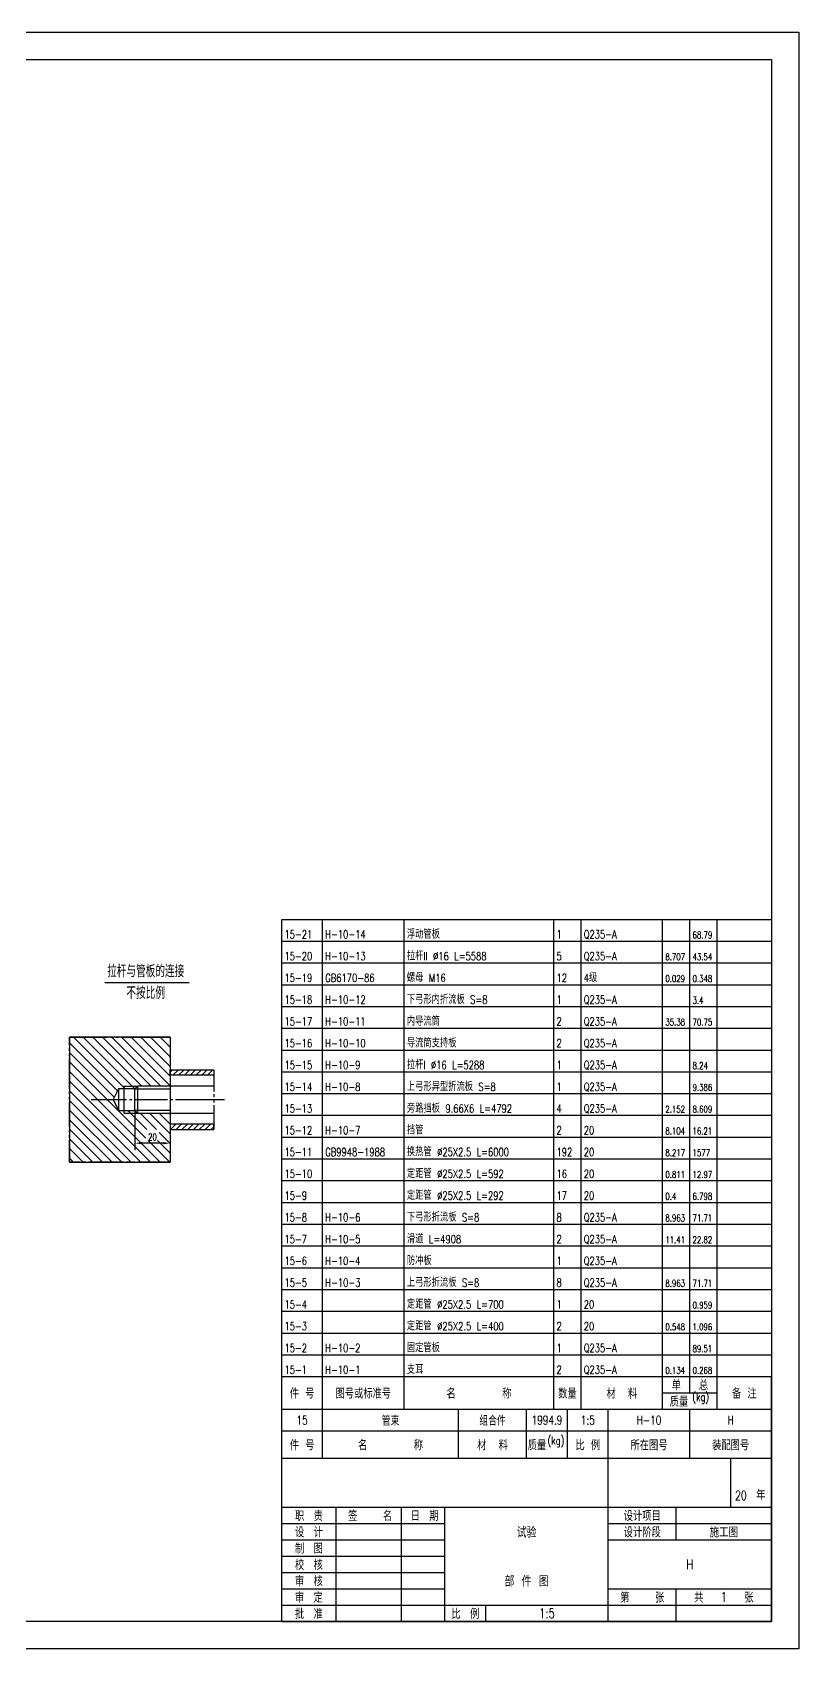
# Model space of a CAD drawing. Extents: x -125 to 4080, y -50 to 2920.
# Drawn here: x 2672 to 4080, y -50 to 2920 of the extents above; entities that cross this region are included whole.
import ezdxf
from ezdxf.enums import TextEntityAlignment as Align

# ---------------------------------------------------------------- set-up
doc = ezdxf.new("R2010")
doc.units = 0
doc.header["$LTSCALE"] = 30
doc.header["$MEASUREMENT"] = 0
doc.linetypes.add('CENTER', pattern=[6.25, 5, -0.5, 0.25, -0.5])
doc.layers.get('0').update_dxf_attribs({"linetype": 'CONTINUOUS'})
for name, color, linetype in [('1', 2, 'CONTINUOUS'), ('2', 1, 'CONTINUOUS'), ('4', 2, 'CENTER')]:
    doc.layers.add(name, color=color, linetype=linetype)
doc.styles.add('HZ', font='txt', dxfattribs={"width": 0.75, "bigfont": 'hztxt'})
doc.styles.get("Standard").update_dxf_attribs({"font": 'simplex', "width": 0.75, "bigfont": 'hztxt'})

# ---------------------------------------------------------------- blocks, each defined once
blk = doc.blocks.new('*X6')
at = {"color": 0}
for p, q in [((58, 60.12), (58.88, 61)), ((59, 59), (61, 61)), ((61.12, 59), (63.12, 61)), ((63.24, 59), (65.24, 61)), ((65.36, 59), (67.36, 61)), ((67.49, 59), (69.49, 61)), ((69.61, 59), (71.61, 61)), ((71.73, 59), (73.73, 61)), ((73.85, 59), (74, 59.15))]:
    blk.add_line(p, q, dxfattribs=at)
blk = doc.blocks.new('*X7')
at = {"color": 0}
for p, q in [((58.09, 39), (60.09, 41)), ((60.21, 39), (62.21, 41)), ((62.33, 39), (64.33, 41)), ((64.46, 39), (66.46, 41)), ((66.58, 39), (68.58, 41)), ((68.7, 39), (70.7, 41)), ((70.82, 39), (72.82, 41)), ((72.94, 39), (74, 40.06))]:
    blk.add_line(p, q, dxfattribs=at)
blk = doc.blocks.new('*X8')
at = {"color": 0}
for p, q in [((41.46, 54), (22.46, 73)), ((44.99, 54), (25.99, 73)), ((47.53, 55), (29.53, 73)), ((51.07, 55), (33.07, 73)), ((54.6, 55), (36.6, 73)), ((58, 55.14), (40.14, 73)), ((58, 58.67), (43.67, 73)), ((58, 62.21), (47.21, 73)), ((58, 65.74), (50.74, 73)), ((58, 69.28), (54.28, 73)), ((58, 72.81), (57.81, 73)), ((38.64, 53.28), (21, 70.92)), ((37.46, 50.93), (21, 67.39)), ((49, 35.85), (21, 63.85)), ((54.32, 27), (21, 60.32)), ((50.78, 27), (21, 56.78)), ((47.25, 27), (21, 53.25)), ((43.71, 27), (21, 49.71)), ((40.18, 27), (21, 46.18)), ((36.64, 27), (21, 42.64)), ((49.39, 39), (42.39, 46)), ((52.92, 39), (46.92, 45)), ((58, 37.46), (50.46, 45)), ((58, 40.99), (53.99, 45)), ((58, 44.53), (57.53, 45)), ((33.1, 27), (21, 39.1)), ((58, 33.92), (54, 37.92)), ((29.57, 27), (21, 35.57)), ((26.03, 27), (21, 32.03)), ((57.85, 27), (49.85, 35)), ((58, 30.39), (53.39, 35)), ((22.5, 27), (21, 28.5))]:
    blk.add_line(p, q, dxfattribs=at)
blk = doc.blocks.new('GSROD1')
at = {"layer": '1'}
for p, q in [((35, 82), (66, 82)), ((22, 62), (36, 62)), ((22, 59), (22, 62)), ((59, 62), (22, 62)), ((22, 62), (22, 16)), ((37, 62), (38, 62)), ((39, 62), (40, 62)), ((41, 62), (59, 62)), ((22, 57), (22, 58)), ((22, 55), (22, 56)), ((22, 43), (22, 54)), ((59, 48), (59, 50)), ((59, 50), (75, 50)), ((75, 48), (59, 48)), ((75, 50), (75, 42)), ((75, 50), (75, 48)), ((22, 41), (22, 42)), ((42, 44), (47, 44)), ((46, 43), (59, 43)), ((22, 39), (22, 40)), ((22, 29), (22, 38)), ((75, 41), (75, 40)), ((75, 39), (75, 38)), ((75, 37), (75, 28)), ((42, 34), (47, 34)), ((59, 35), (46, 35)), ((46, 35), (46, 20.5)), ((75, 30), (59, 30)), ((59, 30), (59, 28)), ((75, 28), (75, 30)), ((22, 27), (22, 28)), ((22, 25), (22, 26)), ((22, 16), (22, 24)), ((59, 28), (75, 28)), ((56.5, 23), (48.5, 23)), ((26, 16), (22, 16)), ((22, 16), (59, 16)), ((28, 16), (27, 16)), ((30, 16), (29, 16)), ((42, 16), (31, 16)), ((44, 16), (43, 16)), ((46, 16), (45, 16)), ((59, 16), (47, 16))]:
    blk.add_line(p, q, dxfattribs=at)
for points in [[(48.5, 22.58), (48.5, 23.42), (46, 23)], [(56.5, 22.58), (56.5, 23.42), (59, 23)]]:
    blk.add_solid(points, dxfattribs=at)
at = {"layer": '2'}
for p, q in [((59, 62), (59, 44)), ((40, 43), (38, 39)), ((46, 43), (40, 43)), ((40, 43), (40, 35)), ((42, 44), (42, 34)), ((46, 43), (47, 44)), ((46, 35), (46, 43)), ((47, 44), (47, 34)), ((59, 44), (47, 44)), ((75, 44), (59, 44)), ((59, 44), (59, 34)), ((38, 39), (40, 35)), ((40, 35), (46, 35)), ((47, 34), (46, 35)), ((47, 34), (59, 34)), ((59, 34), (59, 16)), ((59, 34), (75, 34))]:
    blk.add_line(p, q, dxfattribs=at)
at = {"layer": '4'}
for p, q in [((30, 39), (43, 39)), ((44, 39), (45, 39)), ((46, 39), (58, 39)), ((59, 39), (60, 39)), ((61, 39), (79, 39))]:
    blk.add_line(p, q, dxfattribs=at)
at = {"layer": '1'}
for name in ['*X8', '*X6', '*X7']:
    blk.add_blockref(name, (1, -11), dxfattribs=at)
at = {"layer": '1', "style": 'HZ', "width": 0.75}
for s, p in [('拉杆与管板的连接', (50, 84)), ('不按比例', (50, 76))]:
    blk.add_text(s, height=4.5, dxfattribs=at).set_placement(p, align=Align.CENTER)
blk.add_attdef('L', text='', height=2.5, dxfattribs=at).set_placement((52.5, 24), align=Align.CENTER)
blk = doc.blocks.new('BT3')
at = {"layer": '1'}
for p, q in [((-165, 0), (-165, 18)), ((-115, 0), (-115, 18)), ((-90, 0), (-90, 18)), ((-75, 0), (-75, 18)), ((-60, 0), (-60, 18)), ((-30, 0), (-30, 18)), ((-180, 10), (0, 10))]:
    blk.add_line(p, q, dxfattribs=at)
at = {"layer": '2'}
for p, q in [((-180, 18), (0, 18)), ((-180, 18), (0, 18)), ((-180, 0), (-180, 18)), ((0, 0), (0, 18)), ((-180, 0), (0, 0))]:
    blk.add_line(p, q, dxfattribs=at)
at = {"layer": '1', "style": 'HZ', "width": 0.75}
for s, p in [('件 号', (-172.5, 5)), ('名       称', (-140, 5)), ('材  料', (-102.5, 5)), ('质量', (-86.2, 5)), ('比 例', (-67.5, 5)), ('所在图号', (-45, 5)), ('装配图号', (-15, 5))]:
    blk.add_text(s, height=3.36, dxfattribs=at).set_placement(p, align=Align.MIDDLE)
blk.add_text('(kg)', height=3, dxfattribs=at).set_placement((-79.2, 5), align=Align.CENTER)
blk = doc.blocks.new('BT4')
at = {"layer": '1'}
for p, q in [((-180, 12), (0, 12)), ((-165, 0), (-165, 12)), ((-135, 0), (-135, 12)), ((-80, 0), (-80, 12)), ((-70, 0), (-70, 12)), ((-40, 0), (-40, 12)), ((-30, 6), (-30, 12)), ((-20, 0), (-20, 12)), ((-40, 6), (-20, 6))]:
    blk.add_line(p, q, dxfattribs=at)
at = {"layer": '2'}
for p, q in [((-180, 0), (-180, 12)), ((0, 0), (0, 12)), ((-180, 0), (0, 0)), ((-180, 0), (0, 0))]:
    blk.add_line(p, q, dxfattribs=at)
at = {"layer": '1', "style": 'HZ', "width": 0.75}
for s, p in [('件 号', (-172.5, 6)), ('图号或标准号', (-150, 6)), ('名       称', (-107.5, 6)), ('数量', (-75, 6)), ('材  料', (-55, 6)), ('单', (-35, 9)), ('总', (-25, 9)), ('备 注', (-10, 6)), ('质量', (-34, 3))]:
    blk.add_text(s, height=3.36, dxfattribs=at).set_placement(p, align=Align.MIDDLE)
blk.add_text('(kg)', height=3, dxfattribs=at).set_placement((-26, 3), align=Align.CENTER)

msp = doc.modelspace()

# ---------------------------------------------------------------- linework, layer by layer
at = {"layer": '1'}
for p, q in [((3130, 1290), (4030, 1290)), ((3130, 450), (3130, 1290)), ((3205, 450), (3205, 1290)), ((3355, 450), (3355, 1290)), ((3630, 450), (3630, 1290)), ((3680, 450), (3680, 1290)), ((3830, 450), (3830, 1290)), ((3880, 450), (3880, 1290)), ((3930, 450), (3930, 1290)), ((3130, 1250), (4030, 1250)), ((3130, 1210), (4030, 1210)), ((3130, 1170), (4030, 1170)), ((3130, 1130), (4030, 1130)), ((3130, 1090), (4030, 1090)), ((3130, 1050), (4030, 1050)), ((3130, 1010), (4030, 1010)), ((3130, 970), (4030, 970)), ((3130, 930), (4030, 930)), ((3130, 890), (4030, 890)), ((3130, 850), (4030, 850)), ((3130, 810), (4030, 810)), ((3130, 770), (4030, 770)), ((3130, 730), (4030, 730)), ((3130, 690), (4030, 690)), ((3130, 650), (4030, 650)), ((3130, 610), (4030, 610)), ((3130, 570), (4030, 570)), ((3130, 530), (4030, 530)), ((3130, 490), (4030, 490)), ((3730, 0), (3730, 300)), ((3955, 300), (3955, 210)), ((3130, 210), (4030, 210)), ((3230, 0), (3230, 210)), ((3349.8, 0), (3349.8, 210)), ((3430, 0), (3430, 210)), ((3855, 150), (3855, 210)), ((3130, 180), (3430, 180)), ((3730, 180), (4030, 180)), ((3130, 150), (3430, 150)), ((3730, 150), (4030, 150)), ((3130, 120), (3430, 120)), ((3130, 90), (3430, 90)), ((3130, 60), (3430, 60)), ((3730, 60), (4030, 60)), ((3855, 0), (3855, 60)), ((3130, 30), (4030, 30)), ((3505, 0), (3505, 30))]:
    msp.add_line(p, q, dxfattribs=at)
msp.add_lwpolyline([(-125, -50), (-125, 2920), (4080, 2920), (4080, -50)], close=True, dxfattribs=at)
at = {"layer": '2'}
for p, q in [((3130, 300), (4030, 300)), ((3130, 0), (3130, 300)), ((4030, 0), (4030, 300)), ((3130, 0), (4030, 0))]:
    msp.add_line(p, q, dxfattribs=at)
msp.add_lwpolyline([(0, 0), (0, 2870), (4030, 2870), (4030, 0)], close=True, dxfattribs=at)

# ---------------------------------------------------------------- block references
at = {"layer": '1', "xscale": 5, "yscale": 5, "zscale": 5}
msp.add_blockref('GSROD1', (2630, 763.8), dxfattribs=at).add_auto_attribs({'L': '20'})
for name, p in [('BT4', (4030, 390)), ('BT3', (4030, 300))]:
    msp.add_blockref(name, p, dxfattribs=at)

# ---------------------------------------------------------------- texts
at = {"layer": '1', "style": 'HZ', "width": 0.75}
for s, height, p in [('15-21', 15, (3135, 1255)), ('H-10-14', 15, (3210, 1255)), ('浮动管板', 15, (3360, 1255)), ('1', 15, (3635, 1255)), ('Q235-A', 15, (3685, 1255)), ('68.79', 12.5, (3885, 1255)), ('15-20', 15, (3135, 1215)), ('H-10-13', 15, (3210, 1215)), ('拉杆II %%c16 L=5588', 15, (3360, 1215)), ('5', 15, (3635, 1215)), ('Q235-A', 15, (3685, 1215)), ('8.707', 12.5, (3835, 1215)), ('43.54', 12.5, (3885, 1215)), ('15-19', 15, (3135, 1175)), ('GB6170-86', 15, (3210, 1175)), ('螺母 M16', 15, (3360, 1175)), ('12', 15, (3635, 1175)), ('4级', 15, (3685, 1175)), ('0.029', 12.5, (3835, 1175)), ('0.348', 12.5, (3885, 1175)), ('15-18', 15, (3135, 1135)), ('H-10-12', 15, (3210, 1135)), ('下弓形内折流板 S=8', 15, (3360, 1135)), ('1', 15, (3635, 1135)), ('Q235-A', 15, (3685, 1135)), ('3.4', 12.5, (3885, 1135)), ('15-17', 15, (3135, 1095)), ('H-10-11', 15, (3210, 1095)), ('内导流筒', 15, (3360, 1095)), ('2', 15, (3635, 1095)), ('Q235-A', 15, (3685, 1095)), ('35.38', 12.5, (3835, 1095)), ('70.75', 12.5, (3885, 1095)), ('15-16', 15, (3135, 1055)), ('H-10-10', 15, (3210, 1055)), ('导流筒支持板', 15, (3360, 1055)), ('2', 15, (3635, 1055)), ('Q235-A', 15, (3685, 1055)), ('15-15', 15, (3135, 1015)), ('H-10-9', 15, (3210, 1015)), ('拉杆I %%c16 L=5288', 15, (3360, 1015)), ('1', 15, (3635, 1015)), ('Q235-A', 15, (3685, 1015)), ('8.24', 12.5, (3885, 1015)), ('15-14', 15, (3135, 975)), ('H-10-8', 15, (3210, 975)), ('上弓形异型折流板 S=8', 15, (3360, 975)), ('1', 15, (3635, 975)), ('Q235-A', 15, (3685, 975)), ('9.386', 12.5, (3885, 975)), ('旁路挡板 9.66X6 L=4792', 15, (3360, 935)), ('15-13', 15, (3135, 935)), ('4', 15, (3635, 935)), ('Q235-A', 15, (3685, 935)), ('2.152', 12.5, (3835, 935)), ('8.609', 12.5, (3885, 935)), ('15-12', 15, (3135, 895)), ('H-10-7', 15, (3210, 895)), ('挡管', 15, (3360, 895)), ('2', 15, (3635, 895)), ('20', 15, (3685, 895)), ('8.104', 12.5, (3835, 895)), ('16.21', 12.5, (3885, 895)), ('15-11', 15, (3135, 855)), ('GB9948-1988', 15, (3210, 855)), ('换热管 %%c25X2.5 L=6000', 15, (3360, 855)), ('192', 15, (3635, 855)), ('20', 15, (3685, 855)), ('8.217', 12.5, (3835, 855)), ('1577', 12.5, (3885, 855)), ('定距管 %%c25X2.5 L=592', 15, (3360, 815)), ('15-10', 15, (3135, 815)), ('16', 15, (3635, 815)), ('20', 15, (3685, 815)), ('0.811', 12.5, (3835, 815)), ('12.97', 12.5, (3885, 815)), ('15-9', 15, (3135, 775)), ('定距管 %%c25X2.5 L=292', 15, (3360, 775)), ('17', 15, (3635, 775)), ('20', 15, (3685, 775)), ('0.4', 12.5, (3835, 775)), ('6.798', 12.5, (3885, 775)), ('15-8', 15, (3135, 735)), ('H-10-6', 15, (3210, 735)), ('下弓形折流板 S=8', 15, (3360, 735)), ('8', 15, (3635, 735)), ('Q235-A', 15, (3685, 735)), ('8.963', 12.5, (3835, 735)), ('71.71', 12.5, (3885, 735)), ('15-7', 15, (3135, 695)), ('H-10-5', 15, (3210, 695)), ('滑道 L=4908', 15, (3360, 695)), ('2', 15, (3635, 695)), ('Q235-A', 15, (3685, 695)), ('11.41', 12.5, (3835, 695)), ('22.82', 12.5, (3885, 695)), ('15-6', 15, (3135, 655)), ('H-10-4', 15, (3210, 655)), ('防冲板', 15, (3360, 655)), ('1', 15, (3635, 655)), ('Q235-A', 15, (3685, 655)), ('15-5', 15, (3135, 615)), ('H-10-3', 15, (3210, 615)), ('上弓形折流板 S=8', 15, (3360, 615)), ('8', 15, (3635, 615)), ('Q235-A', 15, (3685, 615)), ('8.963', 12.5, (3835, 615)), ('71.71', 12.5, (3885, 615)), ('15-4', 15, (3135, 575)), ('定距管 %%c25X2.5 L=700', 15, (3360, 575)), ('1', 15, (3635, 575)), ('20', 15, (3685, 575)), ('0.959', 12.5, (3885, 575)), ('15-3', 15, (3135, 535)), ('定距管 %%c25X2.5 L=400', 15, (3360, 535)), ('2', 15, (3635, 535)), ('20', 15, (3685, 535)), ('0.548', 12.5, (3835, 535)), ('1.096', 12.5, (3885, 535)), ('15-2', 15, (3135, 495)), ('H-10-2', 15, (3210, 495)), ('固定管板', 15, (3360, 495)), ('1', 15, (3635, 495)), ('Q235-A', 15, (3685, 495)), ('89.51', 12.5, (3885, 495)), ('15-1', 15, (3135, 455)), ('H-10-1', 15, (3210, 455)), ('支耳', 15, (3360, 455)), ('2', 15, (3635, 455)), ('Q235-A', 15, (3685, 455)), ('0.134', 12.5, (3835, 455)), ('0.268', 12.5, (3885, 455))]:
    msp.add_text(s, height=height, dxfattribs=at).set_placement(p)
for s, height, p in [('15', 16, (3167.5, 370)), ('管束', 16, (3330, 370)), ('组合件', 16, (3517.5, 370)), ('1994.9', 16, (3617.5, 370)), ('1:5', 16, (3692.5, 370)), ('H-10', 16, (3805, 370)), ('H', 16, (3955, 370)), ('试验', 20, (3580, 165)), ('施工图', 18, (3942.5, 165)), ('H', 18, (3880, 105)), ('部 件 图', 20, (3580, 75)), ('1', 18, (3942.5, 45)), ('1:5', 18, (3617.5, 15))]:
    msp.add_text(s, height=height, dxfattribs=at).set_placement(p, align=Align.MIDDLE)
at = {"layer": '1', "width": 0.75}
for s, p in [('20  年', (3990.9, 233.4)), ('职  责', (3180, 195)), ('签     名', (3292.5, 195)), ('日  期', (3392.5, 195)), ('设计项目', (3792.5, 195)), ('设  计', (3180, 165)), ('设计阶段', (3792.5, 165)), ('制  图', (3180, 135)), ('校  核', (3180, 105)), ('审  核', (3180, 75)), ('审  定', (3180, 45)), ('第     张', (3792.5, 45)), ('共        张', (3942.5, 45)), ('批  准', (3180, 15)), ('比  例', (3467.5, 15))]:
    msp.add_text(s, height=16.8, dxfattribs=at).set_placement(p, align=Align.MIDDLE)

doc.saveas('drawing.dxf')
